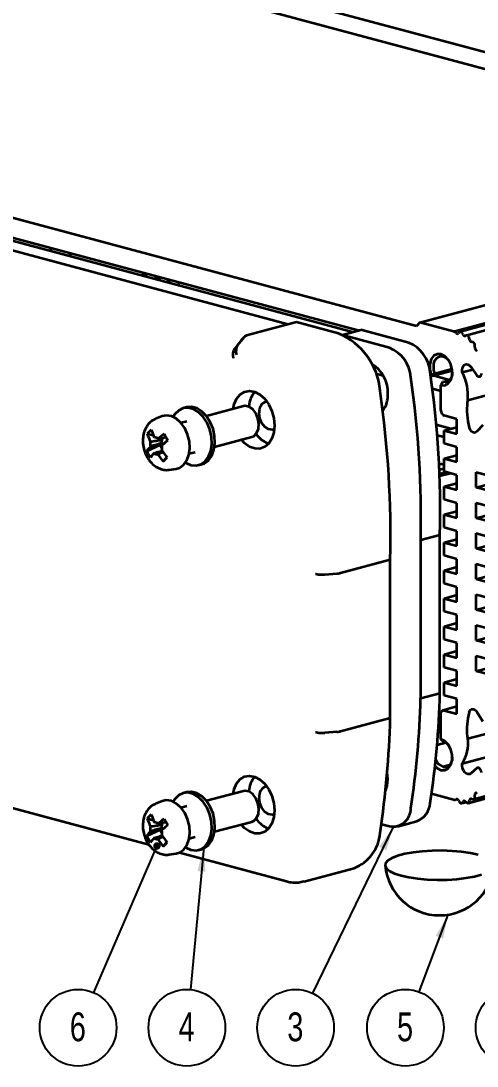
# Model space of a CAD drawing. Header units: inches. Extents: x 0.4 to 16.6, y 0.2 to 10.8.
# Drawn here: x 4.623 to 6.602, y 3.981 to 8.513 of the extents above; entities that cross this region are included whole.
import ezdxf

# ---------------------------------------------------------------- set-up
doc = ezdxf.new("R2010")
doc.units = ezdxf.units.IN
doc.header["$MEASUREMENT"] = 0
doc.layers.add('SLD-0', color=7, linetype='Continuous')
doc.styles.add('SLDTEXTSTYLE1', font='TXT', dxfattribs={"width": 0.75})
doc.dimstyles.new('SLDDIMSTYLE0', dxfattribs={"dimtxt": 0.18, "dimasz": 0.032051, "dimexe": 0, "dimexo": 0.0625, "dimgap": 0, "dimtad": 0, "dimtih": 1, "dimtoh": 1, "dimdec": 0, "dimrnd": 1e-09, "dimzin": 0, "dimdsep": 46, "dimtxsty": 'Standard', "dimblk1": 'DOT', "dimblk2": 'DOT', "dimsah": 1, "dimcen": 0.09, "dimadec": 0, "dimazin": 0, "dimtfac": 0.032051, "dimtdec": 0, "dimtofl": 0, "dimtmove": 0, "dimatfit": 3, "dimldrblk": 'DOT', "dimfxl": 1, "dimfrac": 2, "dimtolj": 1, "dimtzin": 0, "dimarcsym": 0})
doc.dimstyles.new('SLDDIMSTYLE1', dxfattribs={"dimtxt": 0.18, "dimasz": 0.104167, "dimexe": 0, "dimexo": 0.0625, "dimgap": 0, "dimtad": 0, "dimtih": 1, "dimtoh": 1, "dimdec": 0, "dimrnd": 1e-09, "dimzin": 0, "dimdsep": 46, "dimtxsty": 'Standard', "dimsah": 1, "dimcen": 0.09, "dimadec": 0, "dimazin": 0, "dimtfac": 0.104167, "dimtdec": 0, "dimtofl": 0, "dimtmove": 0, "dimatfit": 3, "dimfxl": 1, "dimfrac": 2, "dimtolj": 1, "dimtzin": 0, "dimarcsym": 0})

# ---------------------------------------------------------------- blocks, each defined once
blk = doc.blocks.new('SW_NOTE_4')
at = {"layer": 'SLD-0', "color": 0}
blk.add_circle((-0.0662, -0.1527), 0.1664, dxfattribs=at)
at = {"layer": 'SLD-0', "color": 0, "insert": (-0.0675, -0.0864), "char_height": 0.125, "attachment_point": 2, "style": 'SLDTEXTSTYLE1'}
blk.add_mtext('6', dxfattribs=at)
blk = doc.blocks.new('_DOT')
at = {"color": 0, "linetype": 'ByBlock', "lineweight": -2}
blk.add_line((-0.5, 0), (-1, 0), dxfattribs=at)
at = {"color": 0, "linetype": 'ByBlock', "const_width": 0.5}
blk.add_lwpolyline([(-0.25, 0, 1), (0.25, 0, 1)], format="xyb", close=True, dxfattribs=at)
blk = doc.blocks.new('SW_NOTE_5')
at = {"layer": 'SLD-0', "color": 0}
blk.add_circle((-0.0154, -0.1657), 0.1664, dxfattribs=at)
at = {"layer": 'SLD-0', "color": 0, "insert": (-0.0167, -0.0994), "char_height": 0.125, "attachment_point": 2, "style": 'SLDTEXTSTYLE1'}
blk.add_mtext('4', dxfattribs=at)
blk = doc.blocks.new('SW_NOTE_6')
at = {"layer": 'SLD-0', "color": 0}
blk.add_circle((-0.0586, -0.1558), 0.1664, dxfattribs=at)
at = {"layer": 'SLD-0', "color": 0, "insert": (-0.0599, -0.0895), "char_height": 0.125, "attachment_point": 2, "style": 'SLDTEXTSTYLE1'}
blk.add_mtext('5', dxfattribs=at)
blk = doc.blocks.new('SW_NOTE_7')
at = {"layer": 'SLD-0', "color": 0}
blk.add_circle((-0.0728, -0.1497), 0.1664, dxfattribs=at)
at = {"layer": 'SLD-0', "color": 0, "insert": (-0.074, -0.0834), "char_height": 0.125, "attachment_point": 2, "style": 'SLDTEXTSTYLE1'}
blk.add_mtext('3', dxfattribs=at)
blk = doc.blocks.new('SW_NOTE_8')
at = {"layer": 'SLD-0', "color": 0}
blk.add_circle((-0.0166, -0.1656), 0.1664, dxfattribs=at)
at = {"layer": 'SLD-0', "color": 0, "insert": (-0.0179, -0.0993), "char_height": 0.125, "attachment_point": 2, "style": 'SLDTEXTSTYLE1'}
blk.add_mtext('2', dxfattribs=at)

msp = doc.modelspace()

# ---------------------------------------------------------------- linework, layer by layer
at = {"color": 7, "linetype": 'Continuous', "lineweight": 35}
for p, q in [((8.5444, 7.7927), (4.4628, 8.8862)), ((4.9677, 8.8253), (6.7236, 8.3549)), ((5.7824, 7.1972), (1.7018, 8.2904)), ((6.3388, 7.1902), (2.2357, 8.2895)), ((6.0618, 7.1641), (2.0314, 8.2439)), ((6.3527, 7.2055), (8.5798, 7.8021)), ((6.499, 7.1663), (8.7261, 7.7629)), ((8.755, 7.7622), (6.5279, 7.1655)), ((8.7836, 7.746), (6.5565, 7.1493)), ((6.0863, 7.1706), (4.4179, 7.6176)), ((4.7532, 7.5147), (4.7532, 7.5278)), ((4.8378, 7.492), (4.8368, 7.5054)), ((6.561, 6.869), (8.7881, 7.4657)), ((5.1694, 7.4163), (5.1597, 7.4137)), ((5.2662, 7.3904), (5.2663, 7.3861)), ((5.2663, 7.3861), (5.2663, 7.3772)), ((5.308, 7.3749), (5.308, 7.3792)), ((5.308, 7.3661), (5.308, 7.3749)), ((5.8178, 7.2067), (5.6017, 7.1487)), ((6.0008, 7.1576), (5.8178, 7.2067)), ((6.0173, 7.1522), (6.0972, 7.1736)), ((6.3053, 7.1178), (6.0972, 7.1736)), ((6.3527, 7.2055), (6.3388, 7.1902)), ((6.499, 7.1663), (6.3527, 7.2055)), ((6.5109, 7.159), (6.5059, 7.1639)), ((6.5248, 7.1635), (6.521, 7.1588)), ((5.5765, 7.1258), (5.5493, 7.0913)), ((5.5905, 7.1411), (5.5632, 7.1065)), ((5.5916, 7.1425), (5.5777, 7.1272)), ((6.2218, 7.0955), (6.029, 7.1471)), ((6.541, 7.1529), (6.5373, 7.1597)), ((6.556, 7.1491), (6.5509, 7.1472)), ((6.5693, 7.1314), (6.5676, 7.1392)), ((6.5833, 7.1201), (6.5776, 7.1212)), ((6.5915, 7.0978), (6.592, 7.1054)), ((6.6023, 7.0806), (6.597, 7.0847)), ((6.5979, 6.4903), (8.825, 7.087)), ((6.1473, 7.0242), (6.146, 7.0218)), ((6.1619, 6.9845), (6.1936, 6.976)), ((6.4005, 6.9725), (6.4936, 6.9975)), ((6.4019, 6.9786), (6.4187, 6.9849)), ((6.4187, 6.9849), (6.4926, 7.0047)), ((6.5369, 6.9897), (6.5824, 7.0019)), ((6.5755, 7.0116), (6.6008, 6.9756)), ((6.4019, 6.9786), (6.3998, 6.9776)), ((6.4817, 6.9557), (6.4097, 6.975)), ((6.4537, 6.9479), (6.4448, 6.9333)), ((6.4537, 6.9479), (6.4813, 6.9553)), ((6.5979, 6.3575), (8.825, 6.9542)), ((6.4076, 6.9187), (6.4448, 6.9087)), ((6.4448, 6.8242), (6.4448, 6.9333)), ((5.3415, 6.8376), (5.3276, 6.8339)), ((5.5887, 6.8427), (5.4278, 6.7996)), ((6.5143, 6.7866), (6.4587, 6.8015)), ((6.5979, 6.2248), (8.825, 6.8214)), ((5.2356, 6.7986), (5.2074, 6.7873)), ((5.3429, 6.7768), (5.3177, 6.7701)), ((6.4873, 6.7447), (6.4247, 6.7615)), ((6.5143, 6.7221), (6.5143, 6.7866)), ((6.6258, 6.7607), (6.5998, 6.7322)), ((5.1712, 6.7229), (5.1982, 6.7165)), ((5.4634, 6.6665), (5.6243, 6.7096)), ((6.4587, 6.7076), (6.4286, 6.7157)), ((6.4587, 6.737), (6.5143, 6.7519)), ((6.4587, 6.6801), (6.4587, 6.737)), ((6.4587, 6.737), (6.5143, 6.7221)), ((5.169, 6.648), (5.2262, 6.6745)), ((5.2189, 6.701), (5.2523, 6.7084)), ((5.2262, 6.6745), (5.2341, 6.6823)), ((5.2358, 6.6577), (5.2262, 6.6745)), ((5.2345, 6.6968), (5.2306, 6.7036)), ((6.5143, 6.6652), (6.4587, 6.6801)), ((6.5143, 6.6007), (6.5143, 6.6652)), ((6.5979, 6.092), (8.825, 6.6887)), ((5.2406, 6.602), (5.2561, 6.622)), ((5.3534, 6.637), (5.3786, 6.6437)), ((6.4587, 6.6156), (6.5143, 6.6305)), ((5.3938, 6.5867), (5.4078, 6.5904)), ((6.4405, 6.5916), (6.4366, 6.5906)), ((6.4377, 6.5673), (6.4587, 6.5729)), ((6.4532, 6.5915), (6.4587, 6.5901)), ((6.4587, 6.5587), (6.4587, 6.6156)), ((6.4587, 6.6156), (6.5143, 6.6007)), ((5.2665, 6.5669), (5.2966, 6.5712)), ((6.4385, 6.5495), (6.4659, 6.5568)), ((6.4764, 6.554), (6.4387, 6.5439)), ((6.4864, 6.5513), (6.4389, 6.5386)), ((6.5143, 6.5438), (6.4587, 6.5587)), ((6.4749, 6.5482), (6.4795, 6.5532)), ((6.5143, 6.4793), (6.5143, 6.5438)), ((6.5979, 6.5567), (6.6535, 6.5418)), ((6.5979, 6.4903), (6.5979, 6.5567)), ((6.5979, 5.9593), (8.825, 6.5559)), ((6.4587, 6.4943), (6.5143, 6.5092)), ((6.4587, 6.4374), (6.4587, 6.4943)), ((6.4587, 6.4943), (6.5143, 6.4793)), ((6.6535, 6.4754), (6.5979, 6.4903)), ((6.5143, 6.4224), (6.4587, 6.4374)), ((6.5143, 6.358), (6.5143, 6.4224)), ((6.5979, 6.4239), (6.6535, 6.409)), ((6.5979, 6.3575), (6.5979, 6.4239)), ((6.5979, 5.8265), (8.825, 6.4232)), ((6.4587, 6.3729), (6.5143, 6.3878)), ((6.4587, 6.316), (6.4587, 6.3729)), ((6.4587, 6.3729), (6.5143, 6.358)), ((6.6535, 6.3426), (6.5979, 6.3575)), ((6.5143, 6.3011), (6.4587, 6.316)), ((6.5143, 6.2366), (6.5143, 6.3011)), ((6.3569, 6.2623), (6.4404, 6.2846)), ((6.3569, 5.5757), (6.3569, 6.2623)), ((6.4404, 5.5981), (6.4404, 6.2846)), ((6.4587, 6.2515), (6.5143, 6.2664)), ((6.5979, 6.2912), (6.6535, 6.2762)), ((6.5979, 6.2248), (6.5979, 6.2912)), ((6.5979, 5.6937), (8.825, 6.2904)), ((6.4587, 6.1946), (6.4587, 6.2515)), ((6.4587, 6.2515), (6.5143, 6.2366)), ((6.6535, 6.2099), (6.5979, 6.2248)), ((6.0088, 6.1192), (6.225, 6.1771)), ((6.225, 5.4906), (6.225, 6.1771)), ((6.5143, 6.1797), (6.4587, 6.1946)), ((6.5143, 6.1153), (6.5143, 6.1797)), ((6.4587, 6.1303), (6.5143, 6.1452)), ((6.4587, 6.0734), (6.4587, 6.1303)), ((6.4587, 6.1303), (6.5143, 6.1153)), ((6.5979, 6.1584), (6.6535, 6.1435)), ((6.5979, 6.092), (6.5979, 6.1584)), ((5.9418, 6.1125), (5.9934, 6.1167)), ((6.6535, 6.0771), (6.5979, 6.092)), ((6.5143, 6.0584), (6.4587, 6.0734)), ((6.5143, 5.994), (6.5143, 6.0584)), ((6.4587, 6.0089), (6.5143, 6.0238)), ((6.4587, 5.952), (6.4587, 6.0089)), ((6.4587, 6.0089), (6.5143, 5.994)), ((6.561, 5.401), (8.7881, 5.9977)), ((6.5979, 6.0256), (6.6535, 6.0107)), ((6.5979, 5.9593), (6.5979, 6.0256)), ((6.5143, 5.9371), (6.4587, 5.952)), ((6.6535, 5.9443), (6.5979, 5.9593)), ((6.4587, 5.8875), (6.5143, 5.9024)), ((6.5143, 5.8726), (6.5143, 5.9371)), ((6.5979, 5.8929), (6.6535, 5.878)), ((6.5979, 5.8265), (6.5979, 5.8929)), ((6.4587, 5.8306), (6.4587, 5.8875)), ((6.4587, 5.8875), (6.5143, 5.8726)), ((6.5369, 5.2933), (8.764, 5.8899)), ((6.5143, 5.8157), (6.4587, 5.8306)), ((6.5143, 5.7512), (6.5143, 5.8157)), ((6.6535, 5.8116), (6.5979, 5.8265)), ((6.4587, 5.7661), (6.5143, 5.781)), ((6.4587, 5.7092), (6.4587, 5.7661)), ((6.4587, 5.7661), (6.5143, 5.7512)), ((6.5979, 5.7601), (6.6535, 5.7452)), ((6.5979, 5.6937), (6.5979, 5.7601)), ((6.5627, 5.1215), (8.7898, 5.7182)), ((6.5867, 5.1379), (8.8138, 5.7346)), ((6.5143, 5.6943), (6.4587, 5.7092)), ((6.5143, 5.6298), (6.5143, 5.6943)), ((6.6535, 5.6788), (6.5979, 5.6937)), ((6.4587, 5.6447), (6.5143, 5.6597)), ((6.4587, 5.5878), (6.4587, 5.6447)), ((6.4587, 5.6447), (6.5143, 5.6298)), ((6.3569, 5.5757), (6.4404, 5.5981)), ((6.5143, 5.5729), (6.4587, 5.5878)), ((6.5143, 5.5397), (6.4536, 5.5234)), ((6.5143, 5.5085), (6.5143, 5.5729)), ((6.0088, 5.4326), (6.225, 5.4906)), ((6.4448, 5.399), (6.4448, 5.5081)), ((6.4587, 5.5234), (6.5143, 5.5085)), ((6.5998, 5.517), (6.6258, 5.4746)), ((3.1532, 5.4843), (5.178, 4.9419)), ((5.9934, 5.4302), (5.9418, 5.426)), ((6.4448, 5.4289), (6.4321, 5.4255)), ((6.4448, 5.399), (6.4537, 5.3892)), ((6.4281, 5.3735), (6.4656, 5.3836)), ((6.4812, 5.2864), (6.4539, 5.2791)), ((6.6008, 5.2731), (6.5755, 5.2506)), ((6.2086, 5.2148), (6.2144, 5.2132)), ((6.2149, 5.2254), (6.2122, 5.255)), ((5.3415, 5.1687), (5.3276, 5.1649)), ((5.5887, 5.1737), (5.4278, 5.1306)), ((5.2356, 5.1297), (5.2074, 5.1184)), ((6.4041, 5.1624), (6.499, 5.137)), ((6.5051, 5.1353), (6.5151, 5.138)), ((6.5059, 5.1356), (6.5109, 5.1378)), ((6.521, 5.1327), (6.5248, 5.126)), ((6.534, 5.1206), (6.5535, 5.1258)), ((6.5373, 5.123), (6.541, 5.1279)), ((6.5509, 5.1282), (6.556, 5.1235)), ((6.5676, 5.1273), (6.5693, 5.1342)), ((6.5776, 5.1399), (6.5833, 5.138)), ((6.592, 5.1481), (6.5915, 5.1559)), ((6.597, 5.1661), (6.6023, 5.1673)), ((5.3429, 5.1079), (5.3177, 5.1011)), ((5.1712, 5.054), (5.1982, 5.0475)), ((5.2189, 5.032), (5.2523, 5.0394)), ((5.2345, 5.0278), (5.2306, 5.0346)), ((5.4634, 4.9975), (5.6243, 5.0406)), ((6.2564, 5.0203), (6.3399, 5.0427)), ((5.169, 4.9791), (5.2262, 5.0055)), ((5.2262, 5.0055), (5.2341, 5.0133)), ((5.2358, 4.9888), (5.2262, 5.0055)), ((6.1865, 5.0301), (6.2218, 5.0206)), ((5.2406, 4.933), (5.2561, 4.953)), ((5.3534, 4.968), (5.3786, 4.9748)), ((5.2665, 4.898), (5.2966, 4.9023)), ((5.3107, 4.9063), (5.7744, 4.7821)), ((5.3938, 4.9177), (5.4078, 4.9215)), ((5.8519, 4.7815), (6.068, 4.8394))]:
    msp.add_line(p, q, dxfattribs=at)
at = {"color": 7, "linetype": 'Continuous', "lineweight": 35, "flags": 128}
for points in [[(5.2284, 7.3874), (5.2143, 7.4003), (5.2037, 7.4071)], [(5.2663, 7.3824), (5.261, 7.3894), (5.2584, 7.3924)], [(6.5373, 7.1597), (6.5361, 7.1618), (6.5346, 7.1634), (6.5329, 7.1647), (6.5311, 7.1655), (6.5293, 7.1657), (6.5277, 7.1655), (6.5261, 7.1647), (6.5248, 7.1635)], [(6.5676, 7.1392), (6.5668, 7.1416), (6.5658, 7.1438), (6.5645, 7.1458), (6.5629, 7.1474), (6.5613, 7.1486), (6.5595, 7.1493), (6.5577, 7.1495), (6.556, 7.1491)], [(6.4448, 6.9333), (6.4616, 6.9328), (6.4765, 6.9405), (6.4875, 6.9555), (6.4934, 6.9759), (6.4934, 6.9992), (6.4876, 7.0228), (6.4766, 7.0436), (6.4617, 7.0593), (6.4448, 7.0679), (6.4279, 7.0685), (6.4131, 7.0608), (6.402, 7.0459), (6.3961, 7.0255), (6.3961, 7.0022), (6.4019, 6.9786)], [(6.4187, 6.9849), (6.4146, 6.9992), (6.4133, 7.0139), (6.4146, 7.0278), (6.4187, 7.04), (6.4251, 7.0497), (6.4335, 7.0562), (6.4432, 7.0591), (6.4537, 7.0582)], [(6.4941, 6.9899), (6.4928, 6.9783), (6.4887, 6.9661), (6.4823, 6.9564), (6.4739, 6.9499), (6.4642, 6.947), (6.4537, 6.9479)], [(6.5369, 6.9897), (6.5363, 7), (6.538, 7.0094), (6.5419, 7.0171), (6.5476, 7.0222), (6.5545, 7.0242), (6.5619, 7.023), (6.5692, 7.0187), (6.5755, 7.0116)], [(6.6008, 6.9756), (6.6039, 6.9729), (6.6072, 6.9712), (6.6105, 6.9707), (6.6136, 6.9714), (6.6164, 6.9733), (6.6185, 6.9761), (6.62, 6.9799), (6.6206, 6.9842)], [(5.5432, 6.8305), (5.5479, 6.8509), (5.5588, 6.875), (5.5743, 6.8934), (5.5935, 6.9048), (5.615, 6.9086), (5.6377, 6.9045), (5.66, 6.8927), (5.6805, 6.8741), (5.698, 6.8497), (5.7113, 6.8211), (5.7196, 6.7901), (5.7225, 6.7587)], [(5.2966, 6.5712), (5.3113, 6.5755), (5.3291, 6.5879), (5.3431, 6.607), (5.3522, 6.6315), (5.3559, 6.6598), (5.3539, 6.6899), (5.3463, 6.7198), (5.3337, 6.7475), (5.317, 6.7709), (5.2972, 6.7887), (5.2757, 6.7995), (5.254, 6.8026), (5.2356, 6.7986)], [(5.3607, 6.587), (5.3832, 6.5849), (5.4043, 6.5906), (5.4227, 6.6038), (5.4371, 6.6238), (5.4468, 6.6491), (5.451, 6.6784), (5.4496, 6.7096), (5.4426, 6.7408), (5.4304, 6.7702), (5.4139, 6.7958), (5.394, 6.816), (5.3721, 6.8296), (5.3494, 6.8356), (5.3274, 6.8338), (5.3075, 6.8243), (5.291, 6.8075), (5.284, 6.7962)], [(5.4078, 6.5904), (5.4182, 6.5943), (5.4366, 6.6076), (5.451, 6.6275), (5.4607, 6.6529), (5.4649, 6.6821), (5.4635, 6.7133), (5.4565, 6.7446), (5.4444, 6.7739), (5.4278, 6.7995), (5.408, 6.8197), (5.386, 6.8333), (5.3633, 6.8394), (5.3415, 6.8376)], [(5.6243, 6.7096), (5.6329, 6.7132), (5.6453, 6.7256), (5.653, 6.744), (5.6552, 6.7663), (5.6514, 6.7898), (5.6423, 6.8116), (5.6288, 6.8292), (5.6126, 6.8403), (5.5957, 6.8438), (5.5887, 6.8427)], [(5.7216, 6.742), (5.7138, 6.74), (5.6975, 6.7423), (5.6817, 6.7526), (5.6687, 6.7695), (5.6601, 6.7908), (5.6571, 6.8135)], [(5.7143, 6.8122), (5.7157, 6.8057), (5.7179, 6.7988)], [(6.1906, 6.8368), (6.1933, 6.835), (6.1989, 6.8317)], [(5.7225, 6.7587), (5.7196, 6.7288), (5.7113, 6.7023), (5.698, 6.6809), (5.6805, 6.6659), (5.66, 6.6582), (5.6377, 6.6584), (5.615, 6.6664), (5.5935, 6.6817), (5.5789, 6.6974)], [(6.5998, 6.7322), (6.596, 6.7292), (6.5915, 6.7277), (6.5867, 6.728), (6.5819, 6.7298), (6.5773, 6.7332), (6.5733, 6.738), (6.5701, 6.7437), (6.5678, 6.7502)], [(5.2341, 6.6823), (5.2349, 6.6779), (5.2362, 6.6737), (5.2362, 6.6736)], [(5.3373, 6.5975), (5.3382, 6.5969), (5.3607, 6.587)], [(6.4405, 6.5916), (6.4465, 6.5924), (6.4532, 6.5915)], [(6.4448, 5.5081), (6.445, 5.5118), (6.4458, 5.5151), (6.4471, 5.518), (6.4488, 5.5204), (6.4509, 5.5222), (6.4533, 5.5234), (6.456, 5.5237), (6.4587, 5.5234)], [(6.5678, 5.5162), (6.5701, 5.5214), (6.5733, 5.5255), (6.5773, 5.528), (6.5819, 5.529), (6.5867, 5.5283), (6.5915, 5.5259), (6.596, 5.5221), (6.5998, 5.517)], [(6.4191, 5.281), (6.4279, 5.2729), (6.4448, 5.2643), (6.4617, 5.2639), (6.4766, 5.2716), (6.4876, 5.2866), (6.4934, 5.307), (6.4934, 5.3304), (6.4875, 5.3539), (6.4765, 5.3748), (6.4616, 5.3904), (6.4448, 5.399), (6.4448, 5.399)], [(6.4941, 5.321), (6.4928, 5.3093), (6.4887, 5.2971)], [(6.5755, 5.2506), (6.5692, 5.247), (6.5619, 5.2465), (6.5545, 5.2493), (6.5476, 5.2551), (6.5419, 5.2632), (6.538, 5.2729), (6.5363, 5.2833), (6.5369, 5.2933)], [(6.6206, 5.2539), (6.62, 5.2586), (6.6185, 5.263), (6.6164, 5.2671), (6.6136, 5.2704), (6.6105, 5.2728), (6.6072, 5.2741), (6.6039, 5.2742), (6.6008, 5.2731)], [(5.5432, 5.1616), (5.5479, 5.1819), (5.5588, 5.2061), (5.5743, 5.2244), (5.5935, 5.2359), (5.615, 5.2396), (5.6377, 5.2355), (5.66, 5.2238), (5.6805, 5.2051), (5.698, 5.1807), (5.7113, 5.1522), (5.7196, 5.1212), (5.7225, 5.0898)], [(6.2044, 5.173), (6.212, 5.1967), (6.2149, 5.2254)], [(5.4078, 4.9215), (5.4182, 4.9254), (5.4366, 4.9386), (5.451, 4.9585), (5.4607, 4.9839), (5.4649, 5.0131), (5.4635, 5.0443), (5.4565, 5.0756), (5.4444, 5.105), (5.4278, 5.1305), (5.408, 5.1508), (5.386, 5.1643), (5.3633, 5.1704), (5.3415, 5.1687)], [(5.6243, 5.0406), (5.6329, 5.0443), (5.6453, 5.0566), (5.653, 5.075), (5.6552, 5.0973), (5.6514, 5.1208), (5.6423, 5.1427), (5.6288, 5.1602), (5.6126, 5.1714), (5.5957, 5.1748), (5.5887, 5.1737)], [(5.2966, 4.9023), (5.3113, 4.9066), (5.3291, 4.9189), (5.3431, 4.938), (5.3522, 4.9626), (5.3559, 4.9909), (5.3539, 5.021), (5.3463, 5.0509), (5.3337, 5.0785), (5.317, 5.102), (5.2972, 5.1197), (5.2757, 5.1305), (5.254, 5.1336), (5.2356, 5.1297)], [(5.3607, 4.9181), (5.3832, 4.9159), (5.4043, 4.9216), (5.4227, 4.9349), (5.4371, 4.9548), (5.4468, 4.9802), (5.451, 5.0094), (5.4496, 5.0406), (5.4426, 5.0719), (5.4304, 5.1012), (5.4139, 5.1268), (5.394, 5.147), (5.3721, 5.1606), (5.3494, 5.1667), (5.3274, 5.1649), (5.3075, 5.1553), (5.291, 5.1386), (5.284, 5.1273)], [(5.7216, 5.0731), (5.7138, 5.071), (5.6975, 5.0733), (5.6817, 5.0836), (5.6687, 5.1006), (5.6601, 5.1219), (5.6571, 5.1446)], [(5.7143, 5.1432), (5.7157, 5.1368), (5.7179, 5.1298)], [(6.5248, 5.126), (6.5261, 5.124), (6.5277, 5.1224), (6.5293, 5.1213), (6.5311, 5.1206), (6.5329, 5.1204), (6.5346, 5.1208), (6.5361, 5.1216), (6.5373, 5.123)], [(6.5833, 5.138), (6.585, 5.1377), (6.5867, 5.1379), (6.5883, 5.1386), (6.5897, 5.1398), (6.5908, 5.1414), (6.5915, 5.1434), (6.5919, 5.1456), (6.592, 5.1481)], [(5.7225, 5.0898), (5.7196, 5.0599), (5.7113, 5.0334), (5.698, 5.012), (5.6805, 4.9969), (5.66, 4.9893), (5.6377, 4.9895), (5.615, 4.9975), (5.5935, 5.0128), (5.5789, 5.0284)], [(5.2341, 5.0133), (5.2349, 5.009), (5.2362, 5.0047), (5.2362, 5.0047)], [(5.3373, 4.9286), (5.3382, 4.928), (5.3607, 4.9181)], [(6.6059, 4.8965), (6.5724, 4.904), (6.5343, 4.9097), (6.493, 4.9134), (6.4498, 4.915), (6.4062, 4.9145), (6.3638, 4.9118), (6.3239, 4.9071), (6.288, 4.9005), (6.2571, 4.8922), (6.2325, 4.8826), (6.2149, 4.8719), (6.2049, 4.8605), (6.2029, 4.8489), (6.2089, 4.8373), (6.2228, 4.8262), (6.244, 4.816), (6.2718, 4.807)], [(6.2718, 4.807), (6.3054, 4.7996), (6.3435, 4.7939), (6.3848, 4.7902), (6.428, 4.7886), (6.4715, 4.7891), (6.5139, 4.7918), (6.5538, 4.7965), (6.5898, 4.8031), (6.6206, 4.8114)], [(5.7722, 4.7828), (5.7737, 4.7823), (5.7744, 4.7821)]]:
    msp.add_lwpolyline(points, dxfattribs=at)
at = {"color": 7, "linetype": 'Continuous', "lineweight": 35}
for centre, radius, start, end in [((5.1731, 7.3636), 0.0519, 90.5198, 118.9717), ((6.5004, 7.1591), 0.00735, 41.5195, 100.9011), ((5.8885, 6.8868), 0.2931, 4.3266, 67.4844), ((6.2474, 6.9783), 0.151, 4.3266, 67.4844), ((6.5161, 7.163), 0.00649, 218.0511, 319.0925), ((6.5492, 7.1558), 0.00876, 199.7199, 281.1565), ((6.5818, 7.1331), 0.0126, 187.9864, 250.7862), ((6.5782, 7.1071), 0.0139, 352.8877, 68.4677), ((6.1639, 6.956), 0.151, 4.3266, 67.4844), ((6.6072, 7.0967), 0.0158, 175.7738, 229.5085), ((6.0706, 6.9015), 0.1444, 357.1924, 59.5077), ((6.4377, 7.0097), 0.051, 29.1963, 71.382), ((2.231, 6.3856), 4.2106, 358.6256, 8.2489), ((6.3563, 6.8908), 0.2059, 353.9184, 28.6999), ((2.1475, 6.3632), 4.2106, 358.6256, 8.2489), ((5.7268, 6.833), 0.1152, 141.458, 176.1819), ((1.8424, 6.2801), 4.3838, 358.6543, 8.2483), ((6.104, 6.8898), 0.1109, 322.7745, 2.3582), ((5.7004, 6.8208), 0.0439, 104.818, 189.4412), ((6.8721, 6.8304), 0.3147, 174.4933, 194.7692), ((6.5866, 6.8579), 0.0279, 156.6685, 174.5616), ((6.468, 6.8228), 0.0233, 176.6365, 246.4081), ((5.3355, 6.5748), 0.2213, 131.5681, 137.9678), ((5.5165, 6.846), 0.3665, 199.6118, 205.4047), ((5.534, 6.8634), 0.3665, 199.6118, 205.4047), ((5.6702, 6.1991), 0.675, 129.147, 131.9633), ((6.0289, 7.1544), 0.8958, 208.8242, 210.9072), ((5.739, 6.7869), 0.1151, 213.7855, 248.5665), ((5.3909, 6.4807), 0.278, 137.8889, 142.9786), ((5.2305, 6.6766), 0.0468, 164.9476, 191.735), ((5.2045, 6.6837), 0.0225, 50.2026, 94.1775), ((5.2748, 6.6884), 0.0412, 168.1783, 188.5042), ((5.2622, 6.6911), 0.0282, 149.4266, 168.2625), ((5.1893, 6.6632), 0.0468, 344.9476, 11.735), ((5.6865, 6.1708), 0.675, 129.147, 131.9633), ((5.4373, 6.7833), 0.3005, 206.7592, 212.9722), ((5.4072, 6.4524), 0.278, 137.8889, 142.9786), ((5.2153, 6.6561), 0.0225, 230.2026, 274.1775), ((5.5856, 6.8843), 0.4458, 214.2139, 219.2977), ((5.6032, 6.9017), 0.4458, 214.2139, 219.2977), ((3.9736, 7.8968), 1.8116, 314.3773, 315.1586), ((2.6316, 5.6665), 3.7263, 351.2411, 358.604), ((2.7151, 5.6889), 3.7263, 351.2411, 358.604), ((2.3461, 5.583), 3.8799, 351.2418, 358.6339), ((6.8332, 5.4405), 0.276, 164.0895, 186.2296), ((6.4125, 5.3777), 0.1503, 325.8186, 8.9311), ((6.5988, 5.4146), 0.0401, 185.6904, 199.7236), ((6.4376, 5.3408), 0.051, 29.1466, 71.6036), ((6.4725, 5.331), 0.0553, 204.2253, 250.1753), ((6.4611, 5.3078), 0.0296, 256.0886, 338.7463), ((5.7268, 5.1641), 0.1152, 141.458, 176.1819), ((5.7004, 5.1518), 0.0439, 104.818, 189.4412), ((6.5036, 5.1419), 0.00668, 227.2246, 290.6413), ((6.5131, 5.1297), 0.00844, 21.0979, 104.7781), ((6.5461, 5.124), 0.00639, 40.6818, 142.9124), ((6.561, 5.128), 0.00665, 222.4367, 353.9291), ((6.5758, 5.1335), 0.00661, 74.4165, 174.1865), ((6.6004, 5.1577), 0.00907, 112.0442, 191.4706), ((6.2356, 5.0983), 0.0789, 259.8713, 0.5474), ((6.3085, 5.1267), 0.0897, 290.5092, 356.6352), ((5.3355, 4.9058), 0.2213, 131.5681, 137.9678), ((5.5165, 5.177), 0.3665, 199.6118, 205.4047), ((5.534, 5.1944), 0.3665, 199.6118, 205.4047), ((5.2045, 5.0147), 0.0225, 50.2026, 94.1775), ((5.6702, 4.5301), 0.675, 129.147, 131.9633), ((5.2622, 5.0221), 0.0282, 149.4266, 168.2625), ((6.0289, 5.4855), 0.8958, 208.8242, 210.9072), ((5.739, 5.1179), 0.1151, 213.7855, 248.5665), ((5.3909, 4.8117), 0.278, 137.8889, 142.9786), ((5.2305, 5.0076), 0.0468, 164.9476, 191.735), ((5.2748, 5.0194), 0.0412, 168.1783, 188.5042), ((5.1893, 4.9943), 0.0468, 344.9476, 11.735), ((5.6865, 4.5019), 0.675, 129.147, 131.9633), ((6.007, 5.0025), 0.1741, 290.5092, 356.6352), ((5.4373, 5.1143), 0.3005, 206.7592, 212.9722), ((5.4072, 4.7835), 0.278, 137.8889, 142.9786), ((5.2153, 4.9871), 0.0225, 230.2026, 274.1775), ((5.5856, 5.2154), 0.4458, 214.2139, 219.2977), ((5.6032, 5.2328), 0.4458, 214.2139, 219.2977), ((3.9736, 6.2279), 1.8116, 314.3773, 315.1586), ((6.4389, 4.8716), 0.2371, 185.1685, 354.8315)]:
    msp.add_arc(centre, radius, start, end, dxfattribs=at)
for centre, start_param, end_param in [((5.6132, 7.1077), 6.267887, 6.731534), ((5.572, 7.0579), 0.448349, 1.555498), ((5.5859, 7.0732), 0.448349, 1.555498)]:
    msp.add_ellipse(centre, major_axis=(-0.012, 0.0409), ratio=0.676242, start_param=start_param, end_param=end_param, dxfattribs=at)
for points in [[(6.4537, 7.0582), (6.4538, 7.0581), (6.4539, 7.0581), (6.4539, 7.058)], [(6.4539, 5.2791), (6.4539, 5.279), (6.4538, 5.279), (6.4537, 5.279)], [(6.4887, 5.2971), (6.4887, 5.2971), (6.4887, 5.2971), (6.4887, 5.2971)]]:
    msp.add_open_spline(points, degree=3, dxfattribs=at)
for points, knots in [([(5.2072, 6.7863), (5.204, 6.7852), (5.1935, 6.7816), (5.179, 6.769), (5.165, 6.7503), (5.1557, 6.7273), (5.1513, 6.7012), (5.1525, 6.6731), (5.159, 6.6455), (5.1672, 6.6291), (5.1712, 6.6212)], [0, 0, 0, 0, 0.056304, 0.182753, 0.309317, 0.440661, 0.578538, 0.721301, 0.866245, 1, 1, 1, 1]), ([(5.2341, 6.6823), (5.2266, 6.6799), (5.2115, 6.6753), (5.195, 6.6702), (5.1861, 6.6675), (5.1847, 6.6671)], [0, 0, 0, 0, 0.457725, 0.91557, 1, 1, 1, 1]), ([(5.1854, 6.6887), (5.1934, 6.6901), (5.2098, 6.6928), (5.2262, 6.6954), (5.2345, 6.6968)], [0, 0, 0, 0, 0.490328, 1, 1, 1, 1]), ([(5.1712, 6.6212), (5.1741, 6.6165), (5.1822, 6.6035), (5.1986, 6.5866), (5.2202, 6.5729), (5.2425, 6.5666), (5.259, 6.5648), (5.2669, 6.5672), (5.2677, 6.5675)], [0, 0, 0, 0, 0.13427, 0.372228, 0.581885, 0.78261, 0.977887, 1, 1, 1, 1]), ([(5.201, 6.6388), (5.209, 6.6413), (5.2206, 6.6448), (5.2322, 6.6484), (5.2357, 6.6495)], [0, 0, 0, 0, 0.696899, 1, 1, 1, 1]), ([(5.2407, 6.6427), (5.2341, 6.6402), (5.2261, 6.6372), (5.2182, 6.6341), (5.217, 6.6337)], [0, 0, 0, 0, 0.8431843, 1, 1, 1, 1]), ([(5.9015, 6.1156), (5.9019, 6.1155), (5.9055, 6.1145), (5.9138, 6.1129), (5.9271, 6.1119), (5.9366, 6.1121), (5.9413, 6.1125), (5.9418, 6.1125)], [0, 0, 0, 0, 0.030961, 0.354812, 0.659517, 0.964151, 1, 1, 1, 1]), ([(5.9934, 6.1167), (5.9975, 6.1172), (6.0032, 6.1178), (6.0076, 6.1189), (6.0088, 6.1192)], [0, 0, 0, 0, 0.7267403, 1, 1, 1, 1]), ([(5.9015, 5.4291), (5.9019, 5.429), (5.9027, 5.4287), (5.907, 5.4276), (5.9155, 5.4262), (5.9288, 5.4253), (5.9375, 5.4257), (5.9418, 5.426)], [0, 0, 0, 0, 0.030952, 0.086228, 0.390839, 0.695419, 1, 1, 1, 1]), ([(5.9934, 5.4302), (5.9975, 5.4306), (6.0032, 5.4312), (6.0076, 5.4323), (6.0088, 5.4326)], [0, 0, 0, 0, 0.72674, 1, 1, 1, 1]), ([(5.2072, 5.1173), (5.204, 5.1162), (5.1935, 5.1127), (5.179, 5.1001), (5.165, 5.0813), (5.1557, 5.0584), (5.1513, 5.0322), (5.1525, 5.0042), (5.159, 4.9765), (5.1672, 4.9601), (5.1712, 4.9522)], [0, 0, 0, 0, 0.056304, 0.182753, 0.309317, 0.440661, 0.578538, 0.721301, 0.866245, 1, 1, 1, 1]), ([(5.2341, 5.0133), (5.2266, 5.011), (5.2115, 5.0063), (5.195, 5.0013), (5.1861, 4.9985), (5.1847, 4.9981)], [0, 0, 0, 0, 0.457725, 0.91557, 1, 1, 1, 1]), ([(5.1854, 5.0198), (5.1934, 5.0211), (5.2098, 5.0238), (5.2262, 5.0265), (5.2345, 5.0278)], [0, 0, 0, 0, 0.490328, 1, 1, 1, 1]), ([(5.1712, 4.9522), (5.1741, 4.9475), (5.1822, 4.9345), (5.1986, 4.9177), (5.2202, 4.9039), (5.2425, 4.8976), (5.259, 4.8958), (5.2669, 4.8983), (5.2677, 4.8985)], [0, 0, 0, 0, 0.13427, 0.372228, 0.581885, 0.78261, 0.977887, 1, 1, 1, 1]), ([(5.201, 4.9699), (5.209, 4.9723), (5.2206, 4.9759), (5.2322, 4.9795), (5.2357, 4.9806)], [0, 0, 0, 0, 0.696899, 1, 1, 1, 1]), ([(5.2407, 4.9738), (5.2341, 4.9712), (5.2261, 4.9682), (5.2182, 4.9652), (5.217, 4.9647)], [0, 0, 0, 0, 0.8431843, 1, 1, 1, 1]), ([(5.7744, 4.7821), (5.7809, 4.7806), (5.7984, 4.7766), (5.8245, 4.7755), (5.843, 4.78), (5.8508, 4.782)], [0, 0, 0, 0, 0.253983, 0.685174, 1, 1, 1, 1])]:
    msp.add_open_spline(points, degree=3, knots=knots, dxfattribs=at)

# ---------------------------------------------------------------- block references
at = {"layer": 'SLD-0'}
for name, p in [('SW_NOTE_4', (4.9377, 4.2998)), ('SW_NOTE_5', (5.3585, 4.3128)), ('SW_NOTE_7', (5.8874, 4.2968)), ('SW_NOTE_6', (6.3492, 4.3029)), ('SW_NOTE_8', (6.7788, 4.3127))]:
    msp.add_blockref(name, p, dxfattribs=at)

# ---------------------------------------------------------------- leaders
for points, dimstyle in [([(6.238, 5.0182), (5.8874, 4.2968)], 'SLDDIMSTYLE1'), ([(5.2132, 4.9353), (4.9377, 4.2998)], 'SLDDIMSTYLE0'), ([(5.4159, 4.9288), (5.3585, 4.3128)], 'SLDDIMSTYLE1'), ([(6.4751, 4.6373), (6.3492, 4.3029)], 'SLDDIMSTYLE1')]:
    msp.add_leader(points, dimstyle=dimstyle, dxfattribs=at)

doc.saveas('drawing.dxf')
